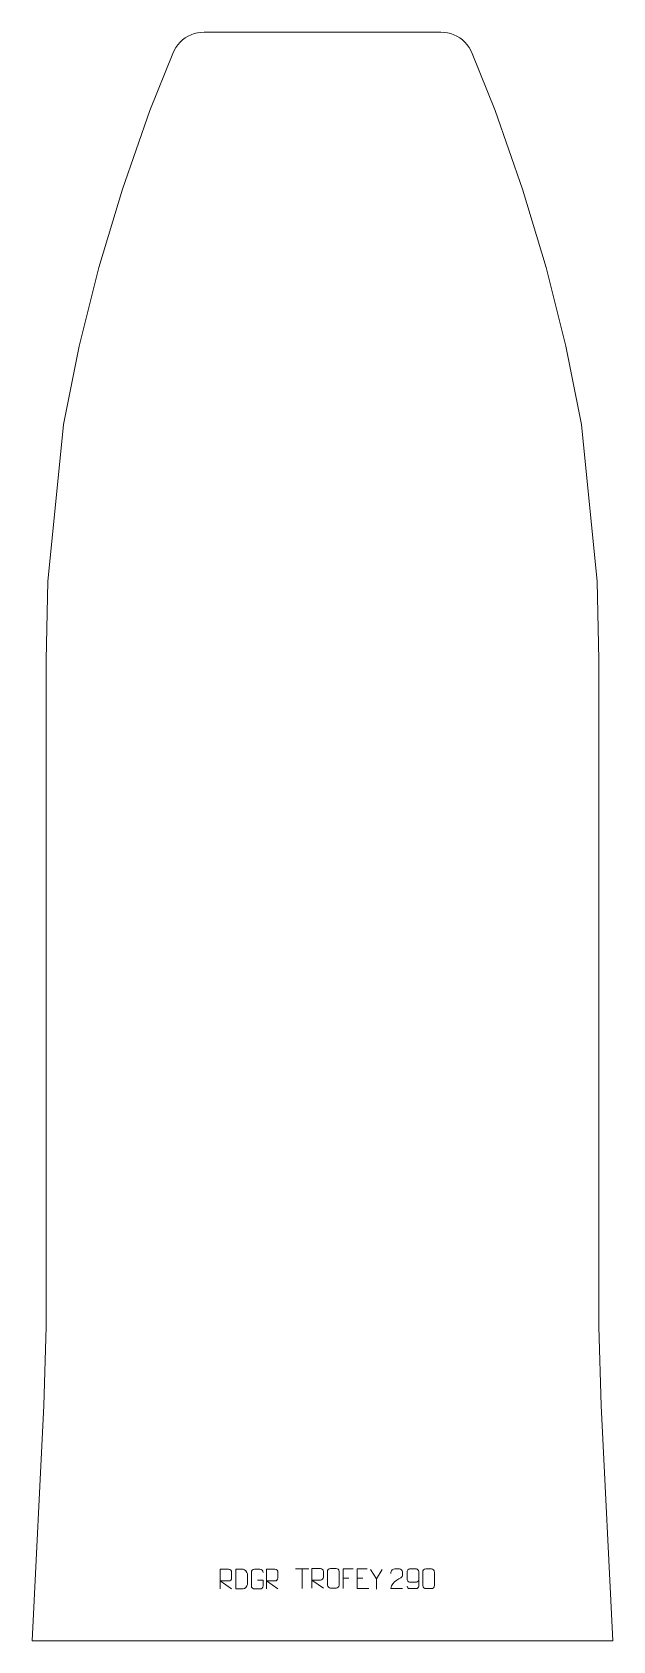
# Model space of a CAD drawing. Header units: millimetres. Extents: x -370 to 370, y -1025 to 1025.
import ezdxf

# ---------------------------------------------------------------- set-up
doc = ezdxf.new("R2010")
doc.units = ezdxf.units.MM
doc.header["$MEASUREMENT"] = 0
doc.layers.add('layer 1', color=7, linetype='Continuous')

msp = doc.modelspace()

# ---------------------------------------------------------------- linework, layer by layer
at = {"layer": 'layer 1', "color": 242, "lineweight": 9}
msp.add_open_spline([(349.9998, 324.9999), (349.9998, 324.9999), (351.9985, 225.0001), (351.9985, 225.0001), (351.9985, 225.0001), (351.9985, 225.0001), (351.9985, -624.9995), (351.9985, -624.9995), (351.9985, -624.9995), (351.9985, -624.9995), (354.9997, -724.9994), (354.9997, -724.9994), (354.9997, -724.9994), (354.9997, -724.9994), (369.9996, -1024.999), (369.9996, -1024.999), (369.9996, -1024.999), (369.9996, -1024.999), (-369.9997, -1024.999), (-369.9997, -1024.999), (-369.9997, -1024.999), (-369.9997, -1024.999), (-354.9997, -724.9994), (-354.9997, -724.9994), (-354.9997, -724.9994), (-354.9997, -724.9994), (-352.0006, -624.9995), (-352.0006, -624.9995), (-352.0006, -624.9995), (-352.0006, -624.9995), (-352.0006, 225.0001), (-352.0006, 225.0001), (-352.0006, 225.0001), (-352.0006, 225.0001), (-349.9998, 324.9999), (-349.9998, 324.9999), (-349.9998, 324.9999), (-349.9998, 324.9999), (-329.9999, 524.9997), (-329.9999, 524.9997), (-329.9999, 524.9997), (-329.9999, 524.9997), (-309.9995, 624.9995), (-309.9995, 624.9995), (-309.9995, 624.9995), (-309.9995, 624.9995), (-284.9997, 724.9994), (-284.9997, 724.9994), (-284.9997, 724.9994), (-284.9997, 724.9994), (-254.9999, 824.9993), (-254.9999, 824.9993), (-254.9999, 824.9993), (-254.9999, 824.9993), (-219.9996, 924.9991), (-219.9996, 924.9991), (-219.9996, 924.9991), (-219.9996, 924.9991), (-190.8163, 997.959), (-190.8163, 997.959), (-190.8163, 997.959), (-190.8163, 997.959), (-189.0372, 1001.8359), (-189.0372, 1001.8359), (-189.0372, 1001.8359), (-189.0372, 1001.8359), (-186.8836, 1005.5167), (-186.8836, 1005.5167), (-186.8836, 1005.5167), (-186.8836, 1005.5167), (-184.376, 1008.9665), (-184.376, 1008.9665), (-184.376, 1008.9665), (-184.376, 1008.9665), (-181.5393, 1012.1511), (-181.5393, 1012.1511), (-181.5393, 1012.1511), (-181.5393, 1012.1511), (-178.4012, 1015.0404), (-178.4012, 1015.0404), (-178.4012, 1015.0404), (-178.4012, 1015.0404), (-174.9927, 1017.6038), (-174.9927, 1017.6038), (-174.9927, 1017.6038), (-174.9927, 1017.6038), (-171.3462, 1019.8171), (-171.3462, 1019.8171), (-171.3462, 1019.8171), (-171.3462, 1019.8171), (-167.4999, 1021.6575), (-167.4999, 1021.6575), (-167.4999, 1021.6575), (-167.4999, 1021.6575), (-163.4876, 1023.1085), (-163.4876, 1023.1085), (-163.4876, 1023.1085), (-163.4876, 1023.1085), (-159.3547, 1024.1554), (-159.3547, 1024.1554), (-159.3547, 1024.1554), (-159.3547, 1024.1554), (-155.1349, 1024.7885), (-155.1349, 1024.7885), (-155.1349, 1024.7885), (-155.1349, 1024.7885), (-150.8758, 1024.999), (-150.8758, 1024.999), (-150.8758, 1024.999), (-150.8758, 1024.999), (150.8758, 1024.999), (150.8758, 1024.999), (150.8758, 1024.999), (150.8758, 1024.999), (155.1349, 1024.7885), (155.1349, 1024.7885), (155.1349, 1024.7885), (155.1349, 1024.7885), (159.3547, 1024.1554), (159.3547, 1024.1554), (159.3547, 1024.1554), (159.3547, 1024.1554), (163.4876, 1023.1085), (163.4876, 1023.1085), (163.4876, 1023.1085), (163.4876, 1023.1085), (167.4999, 1021.6575), (167.4999, 1021.6575), (167.4999, 1021.6575), (167.4999, 1021.6575), (171.3462, 1019.8171), (171.3462, 1019.8171), (171.3462, 1019.8171), (171.3462, 1019.8171), (174.9927, 1017.6038), (174.9927, 1017.6038), (174.9927, 1017.6038), (174.9927, 1017.6038), (178.4012, 1015.0404), (178.4012, 1015.0404), (178.4012, 1015.0404), (178.4012, 1015.0404), (181.5393, 1012.1511), (181.5393, 1012.1511), (181.5393, 1012.1511), (181.5393, 1012.1511), (184.376, 1008.9665), (184.376, 1008.9665), (184.376, 1008.9665), (184.376, 1008.9665), (186.8836, 1005.5167), (186.8836, 1005.5167), (186.8836, 1005.5167), (186.8836, 1005.5167), (189.0372, 1001.8359), (189.0372, 1001.8359), (189.0372, 1001.8359), (189.0372, 1001.8359), (190.8163, 997.959), (190.8163, 997.959), (190.8163, 997.959), (190.8163, 997.959), (219.9996, 924.9991), (219.9996, 924.9991), (219.9996, 924.9991), (219.9996, 924.9991), (254.9999, 824.9993), (254.9999, 824.9993), (254.9999, 824.9993), (254.9999, 824.9993), (284.9997, 724.9994), (284.9997, 724.9994), (284.9997, 724.9994), (284.9997, 724.9994), (309.9995, 624.9995), (309.9995, 624.9995), (309.9995, 624.9995), (309.9995, 624.9995), (329.9999, 524.9997), (329.9999, 524.9997), (329.9999, 524.9997), (329.9999, 524.9997), (349.9998, 324.9999), (349.9998, 324.9999)], degree=3, knots=[0, 0, 0, 0, 0.021276596, 0.021276596, 0.021276596, 0.021276596, 0.042553191, 0.042553191, 0.042553191, 0.042553191, 0.063829787, 0.063829787, 0.063829787, 0.063829787, 0.085106383, 0.085106383, 0.085106383, 0.085106383, 0.106382979, 0.106382979, 0.106382979, 0.106382979, 0.127659574, 0.127659574, 0.127659574, 0.127659574, 0.14893617, 0.14893617, 0.14893617, 0.14893617, 0.170212766, 0.170212766, 0.170212766, 0.170212766, 0.191489362, 0.191489362, 0.191489362, 0.191489362, 0.212765957, 0.212765957, 0.212765957, 0.212765957, 0.234042553, 0.234042553, 0.234042553, 0.234042553, 0.255319149, 0.255319149, 0.255319149, 0.255319149, 0.276595745, 0.276595745, 0.276595745, 0.276595745, 0.29787234, 0.29787234, 0.29787234, 0.29787234, 0.319148936, 0.319148936, 0.319148936, 0.319148936, 0.340425532, 0.340425532, 0.340425532, 0.340425532, 0.361702128, 0.361702128, 0.361702128, 0.361702128, 0.382978723, 0.382978723, 0.382978723, 0.382978723, 0.404255319, 0.404255319, 0.404255319, 0.404255319, 0.425531915, 0.425531915, 0.425531915, 0.425531915, 0.446808511, 0.446808511, 0.446808511, 0.446808511, 0.468085106, 0.468085106, 0.468085106, 0.468085106, 0.489361702, 0.489361702, 0.489361702, 0.489361702, 0.510638298, 0.510638298, 0.510638298, 0.510638298, 0.531914894, 0.531914894, 0.531914894, 0.531914894, 0.553191489, 0.553191489, 0.553191489, 0.553191489, 0.574468085, 0.574468085, 0.574468085, 0.574468085, 0.595744681, 0.595744681, 0.595744681, 0.595744681, 0.617021277, 0.617021277, 0.617021277, 0.617021277, 0.638297872, 0.638297872, 0.638297872, 0.638297872, 0.659574468, 0.659574468, 0.659574468, 0.659574468, 0.680851064, 0.680851064, 0.680851064, 0.680851064, 0.70212766, 0.70212766, 0.70212766, 0.70212766, 0.723404255, 0.723404255, 0.723404255, 0.723404255, 0.744680851, 0.744680851, 0.744680851, 0.744680851, 0.765957447, 0.765957447, 0.765957447, 0.765957447, 0.787234043, 0.787234043, 0.787234043, 0.787234043, 0.808510638, 0.808510638, 0.808510638, 0.808510638, 0.829787234, 0.829787234, 0.829787234, 0.829787234, 0.85106383, 0.85106383, 0.85106383, 0.85106383, 0.872340426, 0.872340426, 0.872340426, 0.872340426, 0.893617021, 0.893617021, 0.893617021, 0.893617021, 0.914893617, 0.914893617, 0.914893617, 0.914893617, 0.936170213, 0.936170213, 0.936170213, 0.936170213, 0.957446809, 0.957446809, 0.957446809, 0.957446809, 1, 1, 1, 1], dxfattribs=at)
at = {"layer": 'layer 1', "color": 250, "lineweight": 9}
for points, knots in [([(-130.5143, -958.8138), (-130.5143, -958.8138), (-130.5143, -933.8603), (-130.5143, -933.8603), (-130.5143, -933.8603), (-126.9195, -933.8603), (-123.324, -933.8603), (-119.7288, -933.8603), (-119.7288, -933.8603), (-117.4035, -933.898), (-115.8462, -935.388), (-115.8503, -937.7544), (-115.8503, -937.7544), (-115.8507, -939.7899), (-115.8507, -942.8493), (-115.8503, -944.8853), (-115.8503, -944.8853), (-115.8568, -946.7608), (-117.6691, -948.7026), (-119.6786, -948.7217), (-119.6786, -948.7217), (-119.6786, -948.7217), (-130.5143, -948.7217), (-130.5143, -948.7217), (-130.5143, -948.7217), (-130.5143, -948.7217), (-115.8596, -958.8138), (-115.8596, -958.8138)], [0, 0, 0, 0, 0.125, 0.125, 0.125, 0.125, 0.25, 0.25, 0.25, 0.25, 0.375, 0.375, 0.375, 0.375, 0.5, 0.5, 0.5, 0.5, 0.625, 0.625, 0.625, 0.625, 0.75, 0.75, 0.75, 0.75, 1, 1, 1, 1]), ([(-110.5745, -958.7857), (-108.2427, -958.7853), (-103.2925, -958.8093), (-100.961, -958.8096), (-100.961, -958.8096), (-99.036, -958.915), (-95.7174, -955.3734), (-95.7286, -953.3561), (-95.7286, -953.3561), (-95.729, -947.586), (-95.729, -945.4163), (-95.7286, -939.647), (-95.7286, -939.647), (-95.7329, -937.5089), (-99.1074, -933.8488), (-101.2598, -933.8623), (-101.2598, -933.8623), (-103.5855, -933.8623), (-108.3098, -933.8623), (-110.6359, -933.8623), (-110.6359, -933.8623), (-110.6355, -939.6092), (-110.5742, -953.0384), (-110.5745, -958.7857)], [0, 0, 0, 0, 0.142857143, 0.142857143, 0.142857143, 0.142857143, 0.285714286, 0.285714286, 0.285714286, 0.285714286, 0.428571429, 0.428571429, 0.428571429, 0.428571429, 0.571428571, 0.571428571, 0.571428571, 0.571428571, 0.714285714, 0.714285714, 0.714285714, 0.714285714, 1, 1, 1, 1]), ([(-82.9273, -947.8281), (-82.9273, -947.8281), (-75.7592, -947.8281), (-75.7592, -947.8281), (-75.7592, -947.8281), (-75.7592, -947.8281), (-75.7592, -954.9962), (-75.7592, -954.9962), (-75.7592, -954.9962), (-75.8989, -957.3196), (-77.5761, -958.7992), (-79.7239, -958.81), (-79.7239, -958.81), (-82.0557, -958.8096), (-84.3877, -958.8096), (-86.7192, -958.81), (-86.7192, -958.81), (-88.6441, -958.9154), (-90.6163, -957.0309), (-90.6051, -955.0136), (-90.6051, -955.0136), (-90.6047, -949.2435), (-90.6047, -943.4738), (-90.6051, -937.7045), (-90.6051, -937.7045), (-90.6009, -935.5664), (-88.8541, -933.8472), (-86.7018, -933.8606), (-86.7018, -933.8606), (-84.3761, -933.8606), (-82.05, -933.8606), (-79.7239, -933.8606), (-79.7239, -933.8606), (-77.7772, -933.8252), (-75.7858, -935.3167), (-75.7592, -937.7544)], [0, 0, 0, 0, 0.1, 0.1, 0.1, 0.1, 0.2, 0.2, 0.2, 0.2, 0.3, 0.3, 0.3, 0.3, 0.4, 0.4, 0.4, 0.4, 0.5, 0.5, 0.5, 0.5, 0.6, 0.6, 0.6, 0.6, 0.7, 0.7, 0.7, 0.7, 0.8, 0.8, 0.8, 0.8, 1, 1, 1, 1]), ([(-71.5143, -958.8138), (-71.5143, -958.8138), (-71.5143, -933.8603), (-71.5143, -933.8603), (-71.5143, -933.8603), (-67.9195, -933.8603), (-64.324, -933.8603), (-60.7288, -933.8603), (-60.7288, -933.8603), (-58.4035, -933.898), (-56.8462, -935.388), (-56.8503, -937.7544), (-56.8503, -937.7544), (-56.8507, -939.7899), (-56.8507, -942.8493), (-56.8503, -944.8853), (-56.8503, -944.8853), (-56.8568, -946.7608), (-58.6691, -948.7026), (-60.6786, -948.7217), (-60.6786, -948.7217), (-60.6786, -948.7217), (-71.5143, -948.7217), (-71.5143, -948.7217), (-71.5143, -948.7217), (-71.5143, -948.7217), (-56.8596, -958.8138), (-56.8596, -958.8138)], [0, 0, 0, 0, 0.125, 0.125, 0.125, 0.125, 0.25, 0.25, 0.25, 0.25, 0.375, 0.375, 0.375, 0.375, 0.5, 0.5, 0.5, 0.5, 0.625, 0.625, 0.625, 0.625, 0.75, 0.75, 0.75, 0.75, 1, 1, 1, 1]), ([(-13.5143, -957.8138), (-13.5143, -957.8138), (-13.5143, -932.8603), (-13.5143, -932.8603), (-13.5143, -932.8603), (-9.9195, -932.8603), (-6.324, -932.8603), (-2.7288, -932.8603), (-2.7288, -932.8603), (-0.4035, -932.898), (1.1538, -934.388), (1.1497, -936.7544), (1.1497, -936.7544), (1.1493, -938.7899), (1.1493, -941.8493), (1.1497, -943.8853), (1.1497, -943.8853), (1.1432, -945.7608), (-0.6691, -947.7026), (-2.6786, -947.7217), (-2.6786, -947.7217), (-2.6786, -947.7217), (-13.5143, -947.7217), (-13.5143, -947.7217), (-13.5143, -947.7217), (-13.5143, -947.7217), (1.1404, -957.8138), (1.1404, -957.8138)], [0, 0, 0, 0, 0.125, 0.125, 0.125, 0.125, 0.25, 0.25, 0.25, 0.25, 0.375, 0.375, 0.375, 0.375, 0.5, 0.5, 0.5, 0.5, 0.625, 0.625, 0.625, 0.625, 0.75, 0.75, 0.75, 0.75, 1, 1, 1, 1]), ([(10.2362, -932.8347), (12.6029, -932.8347), (14.97, -932.8347), (17.3371, -932.8347), (17.3371, -932.8347), (19.3181, -932.7991), (21.3446, -934.2938), (21.3717, -936.7365), (21.3717, -936.7365), (21.3713, -942.4953), (21.3713, -948.2546), (21.3717, -954.0142), (21.3717, -954.0142), (21.2295, -956.3424), (19.5227, -957.825), (17.3371, -957.8359), (17.3371, -957.8359), (14.9641, -957.8355), (12.5911, -957.8355), (10.2185, -957.8359), (10.2185, -957.8359), (8.2596, -957.9415), (6.2527, -956.0531), (6.2641, -954.0316), (6.2641, -954.0316), (6.2644, -948.2495), (6.2644, -942.4679), (6.2641, -936.6866), (6.2641, -936.6866), (6.2684, -934.544), (8.0459, -932.8212), (10.2362, -932.8347)], [0, 0, 0, 0, 0.111111111, 0.111111111, 0.111111111, 0.111111111, 0.222222222, 0.222222222, 0.222222222, 0.222222222, 0.333333333, 0.333333333, 0.333333333, 0.333333333, 0.444444444, 0.444444444, 0.444444444, 0.444444444, 0.555555556, 0.555555556, 0.555555556, 0.555555556, 0.666666667, 0.666666667, 0.666666667, 0.666666667, 0.777777778, 0.777777778, 0.777777778, 0.777777778, 1, 1, 1, 1]), ([(39.1078, -933.4574), (39.1078, -933.4574), (26.2338, -933.4574), (26.2338, -933.4574), (26.2338, -933.4574), (26.2338, -933.4574), (26.2338, -958.411), (26.2338, -958.411)], [0, 0, 0, 0, 0.333333333, 0.333333333, 0.333333333, 0.333333333, 1, 1, 1, 1]), ([(57.1077, -933.4574), (57.1077, -933.4574), (44.2338, -933.4574), (44.2338, -933.4574), (44.2338, -933.4574), (44.2338, -933.4574), (44.2338, -958.411), (44.2338, -958.411), (44.2338, -958.411), (44.2338, -958.411), (59.0996, -958.411), (59.0996, -958.411)], [0, 0, 0, 0, 0.25, 0.25, 0.25, 0.25, 0.5, 0.5, 0.5, 0.5, 1, 1, 1, 1]), ([(75.9891, -934.0355), (75.9891, -934.0355), (68.6667, -945.9342), (68.6667, -945.9342), (68.6667, -945.9342), (68.6667, -945.9342), (68.6674, -958.9891), (68.6674, -958.9891)], [0, 0, 0, 0, 0.333333333, 0.333333333, 0.333333333, 0.333333333, 1, 1, 1, 1]), ([(102.0382, -958.4213), (97.1238, -958.421), (92.2094, -958.421), (87.2953, -958.4213), (87.2953, -958.4213), (87.2953, -948.489), (101.9463, -945.8478), (102.0382, -941.5375), (102.0382, -941.5375), (102.0379, -940.1134), (102.0379, -938.6897), (102.0382, -937.2664), (102.0382, -937.2664), (102.0213, -935.1893), (99.8985, -933.4645), (98.2275, -933.4472), (98.2275, -933.4472), (96.1543, -933.4476), (94.0814, -933.4476), (92.009, -933.4472), (92.009, -933.4472), (90.1869, -933.4307), (87.3622, -935.2228), (87.2953, -937.3164), (87.2953, -937.3164), (87.2953, -937.3164), (87.2953, -939.3712), (87.2953, -939.3712)], [0, 0, 0, 0, 0.125, 0.125, 0.125, 0.125, 0.25, 0.25, 0.25, 0.25, 0.375, 0.375, 0.375, 0.375, 0.5, 0.5, 0.5, 0.5, 0.625, 0.625, 0.625, 0.625, 0.75, 0.75, 0.75, 0.75, 1, 1, 1, 1]), ([(107.8651, -955.5026), (107.8892, -956.8421), (109.2454, -958.4954), (110.8173, -958.461), (110.8173, -958.461), (113.8021, -958.4607), (116.7873, -958.4607), (119.7727, -958.461), (119.7727, -958.461), (120.9918, -958.476), (122.72, -957.0384), (122.725, -955.5026), (122.725, -955.5026), (122.7247, -949.1422), (122.7247, -942.7814), (122.725, -936.4206), (122.725, -936.4206), (122.7203, -935.2577), (120.9918, -933.4866), (119.7727, -933.4622), (119.7727, -933.4622), (116.7873, -933.4625), (113.8021, -933.4625), (110.8173, -933.4622), (110.8173, -933.4622), (109.5392, -933.506), (107.8695, -935.1205), (107.8651, -936.4206), (107.8651, -936.4206), (107.8651, -940.004), (107.8651, -943.587), (107.8651, -947.1698), (107.8651, -947.1698), (107.9036, -948.648), (109.4863, -950.0809), (110.8173, -950.0788), (110.8173, -950.0788), (113.8021, -950.0791), (116.7873, -950.0791), (119.7727, -950.0788), (119.7727, -950.0788), (121.1022, -950.0838), (122.7452, -948.5766), (122.7035, -947.148)], [0, 0, 0, 0, 0.083333333, 0.083333333, 0.083333333, 0.083333333, 0.166666667, 0.166666667, 0.166666667, 0.166666667, 0.25, 0.25, 0.25, 0.25, 0.333333333, 0.333333333, 0.333333333, 0.333333333, 0.416666667, 0.416666667, 0.416666667, 0.416666667, 0.5, 0.5, 0.5, 0.5, 0.583333333, 0.583333333, 0.583333333, 0.583333333, 0.666666667, 0.666666667, 0.666666667, 0.666666667, 0.75, 0.75, 0.75, 0.75, 0.833333333, 0.833333333, 0.833333333, 0.833333333, 1, 1, 1, 1]), ([(131.7144, -933.4626), (134.0805, -933.4626), (136.447, -933.4626), (138.8135, -933.4626), (138.8135, -933.4626), (140.794, -933.427), (142.82, -934.9213), (142.8471, -937.3634), (142.8471, -937.3634), (142.8467, -943.1208), (142.8467, -948.8786), (142.8471, -954.6368), (142.8471, -954.6368), (142.705, -956.9644), (140.9986, -958.4467), (138.8135, -958.4575), (138.8135, -958.4575), (136.4411, -958.4571), (134.0687, -958.4571), (131.6967, -958.4575), (131.6967, -958.4575), (129.7382, -958.5631), (127.7318, -956.6752), (127.7432, -954.6542), (127.7432, -954.6542), (127.7436, -948.8736), (127.7436, -943.0933), (127.7432, -937.3135), (127.7432, -937.3135), (127.7475, -935.1715), (129.5246, -933.449), (131.7144, -933.4626)], [0, 0, 0, 0, 0.111111111, 0.111111111, 0.111111111, 0.111111111, 0.222222222, 0.222222222, 0.222222222, 0.222222222, 0.333333333, 0.333333333, 0.333333333, 0.333333333, 0.444444444, 0.444444444, 0.444444444, 0.444444444, 0.555555556, 0.555555556, 0.555555556, 0.555555556, 0.666666667, 0.666666667, 0.666666667, 0.666666667, 0.777777778, 0.777777778, 0.777777778, 0.777777778, 1, 1, 1, 1])]:
    msp.add_open_spline(points, degree=3, knots=knots, dxfattribs=at)
for points in [[(-34.3439, -933.432), (-34.3439, -933.432), (-17.3567, -933.432), (-17.3567, -933.432)], [(-25.8501, -958.362), (-25.8501, -958.362), (-25.8501, -933.4085), (-25.8501, -933.4085)], [(68.6667, -945.9342), (68.6667, -945.9342), (61.3458, -934.0355), (61.3458, -934.0355)], [(26.2338, -945.3371), (26.2338, -945.3371), (33.4019, -945.3371), (33.4019, -945.3371)], [(44.2338, -945.3371), (44.2338, -945.3371), (51.4019, -945.3371), (51.4019, -945.3371)]]:
    msp.add_open_spline(points, degree=3, dxfattribs=at)

doc.saveas('drawing.dxf')
